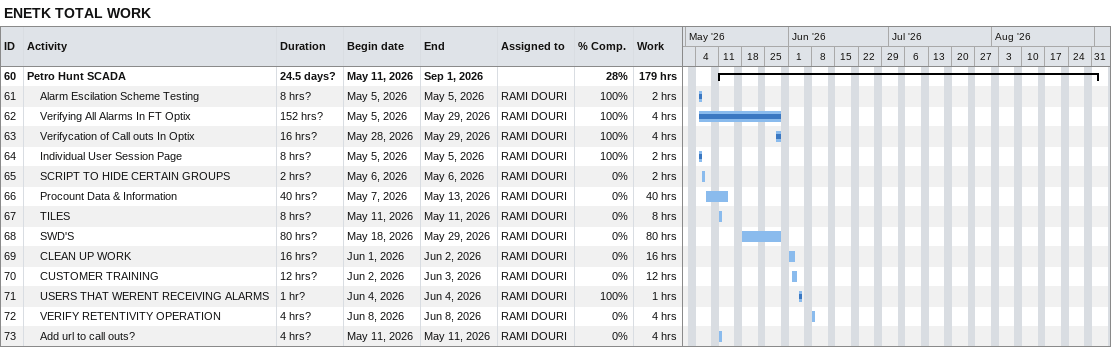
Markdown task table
ENETK TOTAL WORK

| ID | Level | Task | Duration | Start | Finish | Resources | % complete | Work (h) |
|---|---|---|---|---|---|---|---|---|
| 60 | 1 | **Petro Hunt SCADA** | 24.5d? | 2026-05-11 | 2026-09-01 |  | 28 | 179 |
| 61 | 2 | Alarm Escilation Scheme Testing | 8h? | 2026-05-05 | 2026-05-05 | RAMI DOURI | 100 | 2 |
| 62 | 2 | Verifying All Alarms In FT Optix | 152h? | 2026-05-05 | 2026-05-29 | RAMI DOURI | 100 | 4 |
| 63 | 2 | Verifycation of Call outs In Optix | 16h? | 2026-05-28 | 2026-05-29 | RAMI DOURI | 100 | 4 |
| 64 | 2 | Individual User Session Page | 8h? | 2026-05-05 | 2026-05-05 | RAMI DOURI | 100 | 2 |
| 65 | 2 | SCRIPT TO HIDE CERTAIN GROUPS | 2h? | 2026-05-06 | 2026-05-06 | RAMI DOURI | 0 | 2 |
| 66 | 2 | Procount Data & Information | 40h? | 2026-05-07 | 2026-05-13 | RAMI DOURI | 0 | 40 |
| 67 | 2 | TILES | 8h? | 2026-05-11 | 2026-05-11 | RAMI DOURI | 0 | 8 |
| 68 | 2 | SWD'S | 80h? | 2026-05-18 | 2026-05-29 | RAMI DOURI | 0 | 80 |
| 69 | 2 | CLEAN UP WORK | 16h? | 2026-06-01 | 2026-06-02 | RAMI DOURI | 0 | 16 |
| 70 | 2 | CUSTOMER TRAINING | 12h? | 2026-06-02 | 2026-06-03 | RAMI DOURI | 0 | 12 |
| 71 | 2 | USERS THAT WERENT RECEIVING ALARMS | 1h? | 2026-06-04 | 2026-06-04 | RAMI DOURI | 100 | 1 |
| 72 | 2 | VERIFY RETENTIVITY OPERATION | 4h? | 2026-06-08 | 2026-06-08 | RAMI DOURI | 0 | 4 |
| 73 | 2 | Add url to call outs? | 4h? | 2026-05-11 | 2026-05-11 | RAMI DOURI | 0 | 4 |
